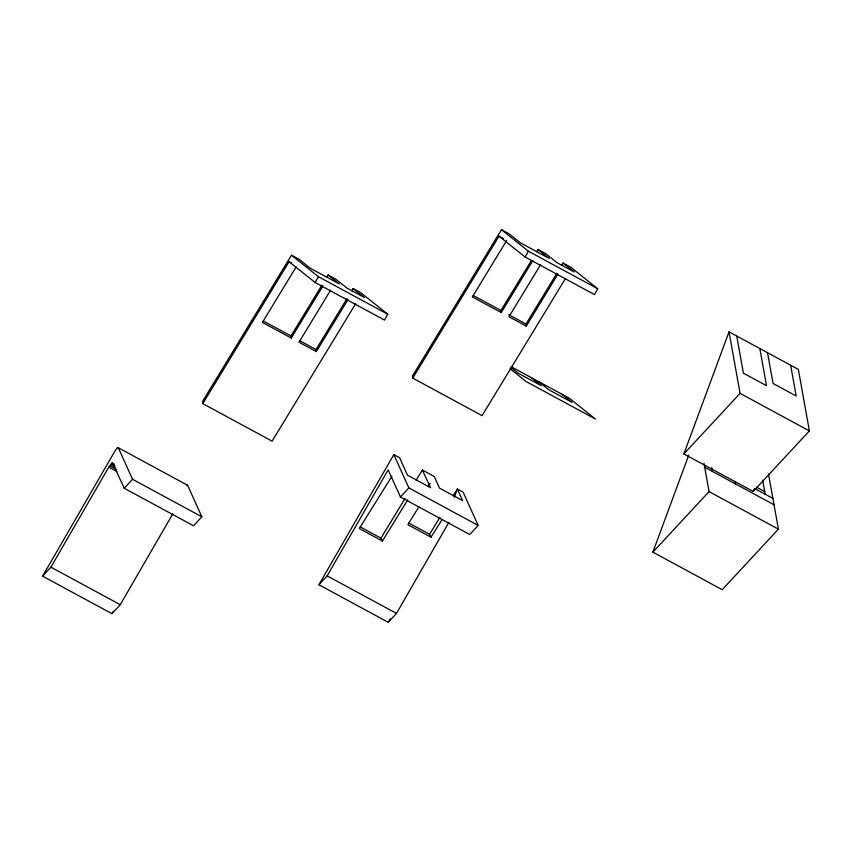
<?xml version="1.0" encoding="UTF-8"?>
<svg xmlns="http://www.w3.org/2000/svg" width="852" height="852" viewBox="0 0 852 852"><rect width="100%" height="100%" fill="white"/><g stroke="black" fill="none" stroke-linecap="round" stroke-linejoin="round"><path stroke-width="1.28" d="M454.34 497.227L457.375 489.005L463.147 492.137L478.174 525.45L469.75 534.523L400.419 496.982L388.182 469.857L327.168 575.877L318.925 584.76L388.256 622.301L396.5 613.419L448.887 522.372M683.868 453.924L729.024 331.854L798.345 369.395L809.4 430.92L753.2 491.455L683.868 453.924L740.068 393.379L729.024 331.854M768.504 474.042L778.408 529.156L722.208 589.691L652.877 552.149L688.81 455M753.2 491.455L754.116 488.973M351.738 290.82L353.111 288.562L360.822 292.726L387.735 314.218L384.508 320.086L315.187 282.544L318.403 276.676L291.49 255.185L202.488 401.526L202.776 403.614L272.107 441.155L355.646 303.781M561.702 265.323L563.076 263.066L570.787 267.24L597.699 288.732L594.472 294.59L525.141 257.048L528.368 251.191L501.455 229.699L412.453 376.041L412.741 378.118L482.072 415.659L565.611 278.295M318.925 584.76L393.826 454.595L399.599 457.726L407.48 475.192L430.59 487.706L422.347 470.038L416.138 480.251M388.256 622.301L390.237 618.85M42.6 576.144L114.349 452.071A6.699 1.289 -61.6 0 1 118.321 447.79L132.529 479.282L201.849 516.823L193.532 525.79L124.2 488.249L112.464 462.679L108.768 467.141L50.928 567.166L42.6 576.144L111.931 613.674L120.249 604.707L172.786 513.884M111.931 613.674L113.263 611.385M202.776 403.614L289.084 261.702L291.277 262.895M296.091 267.006L262.395 322.418L291.288 338.052L322.919 286.038M291.288 338.052L291.001 335.976L321.896 285.164M326.71 277.262L328.084 275.004L335.784 279.168L346.998 288.125L364.326 297.508L353.111 288.562M330.619 290.212L298.988 342.227L316.316 351.61L347.957 299.595M316.316 351.61L316.028 349.533L346.934 298.722M412.741 378.118L499.048 236.206L503.447 238.592M506.748 240.381L472.359 296.922L501.253 312.567L532.883 260.542M501.253 312.567L500.965 310.479L531.179 260.797M536.675 251.766L538.049 249.508L545.749 253.683L556.963 262.64L574.291 272.022L563.076 263.066M540.583 264.716L508.953 316.742L526.28 326.124L557.922 274.099M407.788 499.794L382.42 541.052L380.972 538.134L405.105 498.409M526.28 326.124L525.993 324.037L556.899 273.226M428.002 486.673L430.09 483.286M418.758 507.015L407.895 524.683L431.005 537.186L442.06 519.635M431.005 537.186L429.546 534.268L439.983 517.292M453.2 495.8L457.375 489.005L462.625 500.656L439.515 488.143L434.264 476.492L422.347 470.038M391.877 476.311L359.31 528.538L382.42 541.052M124.2 488.249L132.529 479.282M400.419 496.982L408.843 487.908L393.826 454.595M652.877 552.149L709.077 491.615L704.018 463.413M501.455 229.699L509.155 233.863L520.37 242.82L549.263 258.465L538.049 249.508M528.368 251.191L597.699 288.732M740.068 393.379L809.4 430.92M473.233 295.474L500.965 310.479M508.665 314.654L525.993 324.037M756.619 487.216L764.713 491.593M754.776 488.59L772.881 498.388M704.7 467.247L774.031 504.789M511.2 366.743L569.36 398.235L595.463 419.077L526.131 381.536L510.071 368.714M291.49 255.185L299.19 259.359L310.405 268.316L339.298 283.95L328.084 275.004M318.403 276.676L387.735 314.218M709.077 491.615L778.408 529.156M263.268 320.959L291.001 335.976M299.861 340.768L316.028 349.533M408.843 487.908L478.174 525.45M408.747 523.011L429.546 534.268M360.172 526.866L380.972 538.134M118.034 447.609L187.365 485.15M327.168 575.877L396.5 613.419M111.974 462.902L114.285 464.148M111.314 463.509L114.775 465.384M110.515 464.468L115.137 466.971M109.652 465.703L116.586 469.463M108.768 467.141L116.862 471.518M50.928 567.166L120.249 604.707M499.048 236.206L525.141 257.048M561.66 394.061L572.054 402.368L548.944 389.854L538.549 381.547M530.839 377.383L541.244 385.679L518.133 373.165L511.008 367.478M289.084 261.702L315.187 282.544M201.849 516.823L187.653 485.331A6.699 1.289 -61.6 0 0 186.876 485.374M790.645 365.231L796.173 395.988L773.062 383.475L767.535 352.717M759.835 348.543L766.512 385.7L743.402 373.187L736.724 336.029M762.646 480.113L765.181 494.224M735.052 481.369L735.51 483.936M711.718 467.578L712.41 471.422"/></g></svg>
